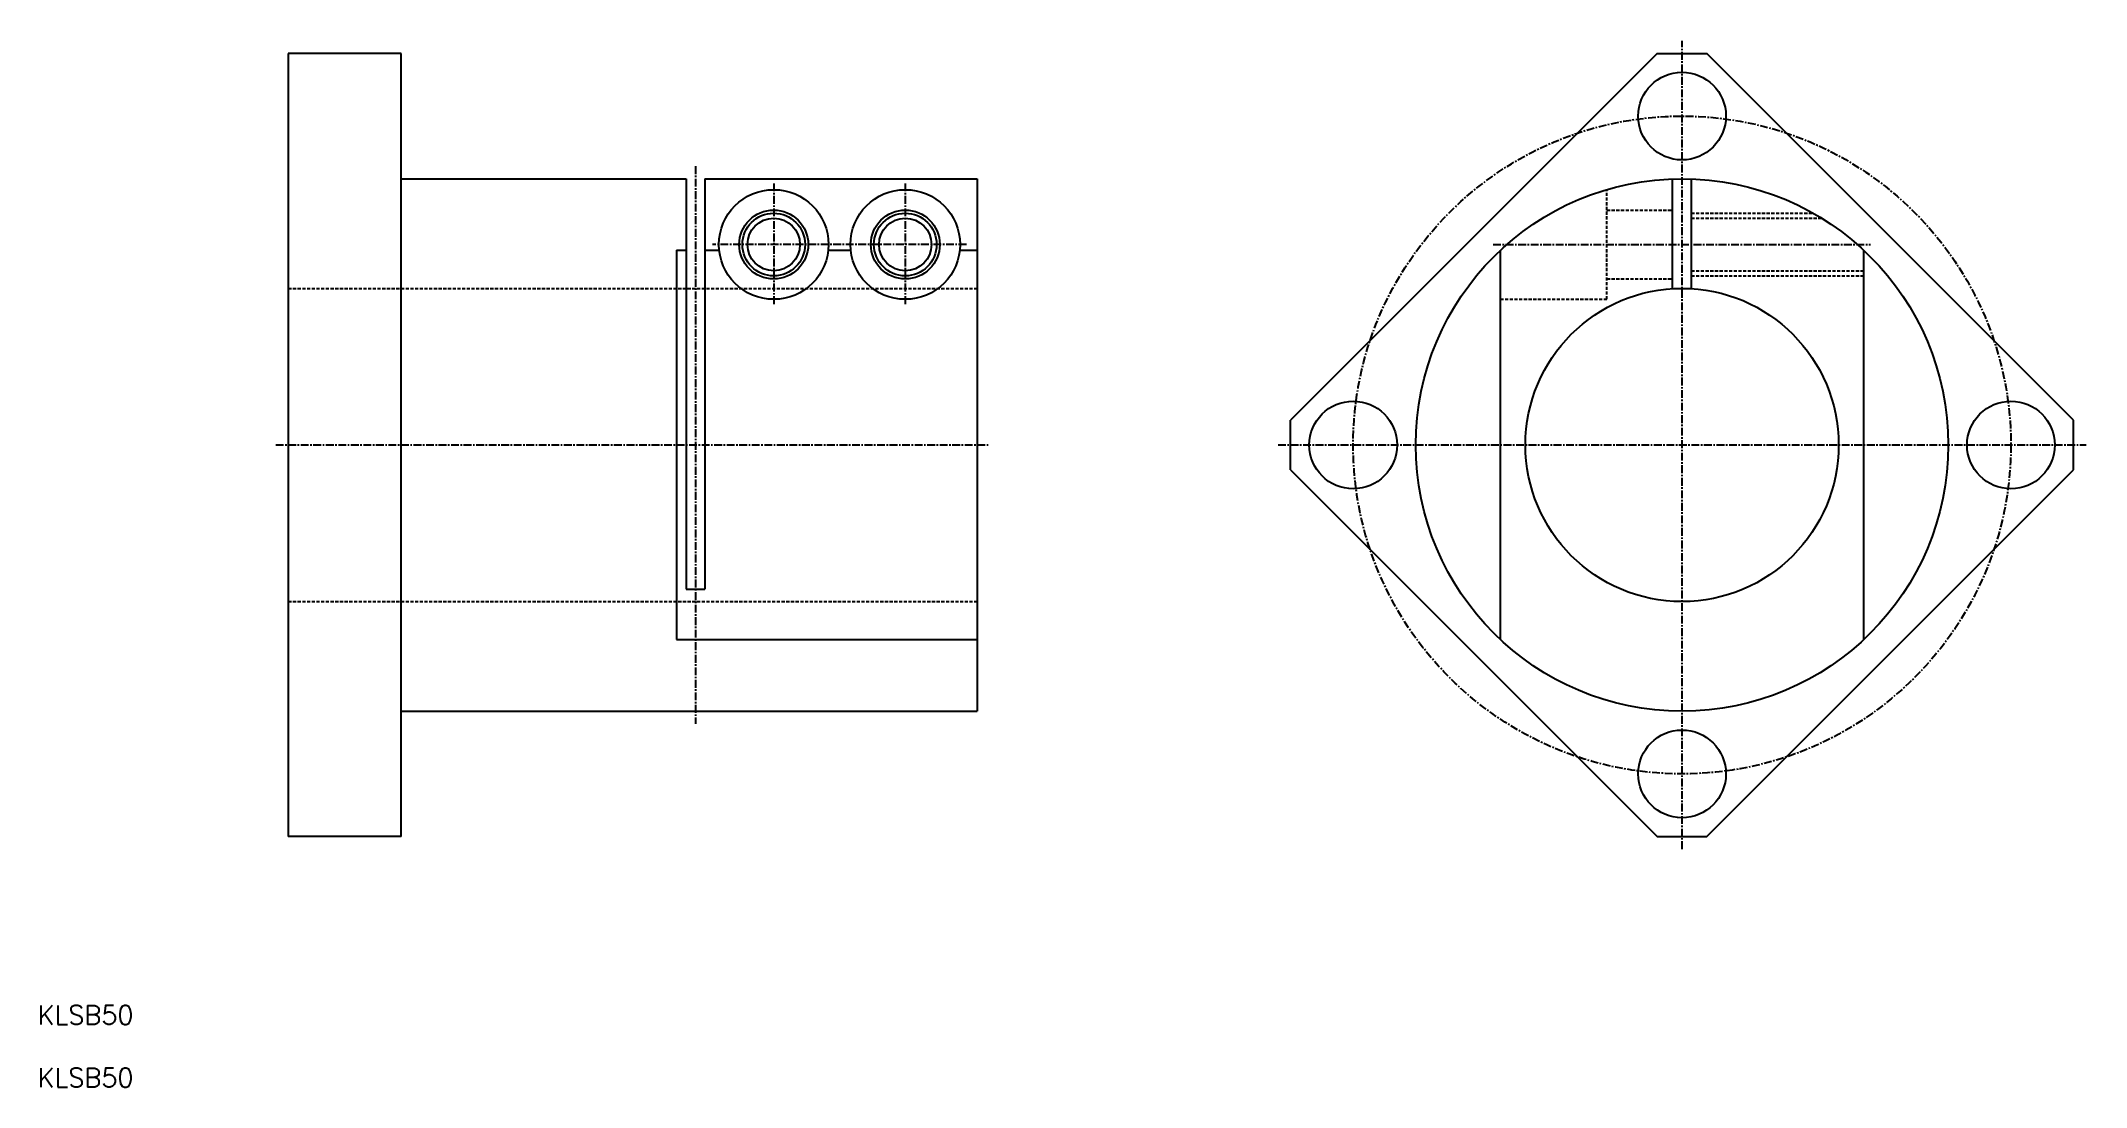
# Model space of a CAD drawing. Extents: x 11 to 337, y 10 to 177.
import ezdxf

# ---------------------------------------------------------------- set-up
doc = ezdxf.new("R2010")
doc.units = 0
doc.linetypes.add('CENTER', pattern=[2, 1.25, -0.25, 0.25, -0.25])
doc.linetypes.add('DASHED', pattern=[0.75, 0.5, -0.25])
doc.layers.get('0').update_dxf_attribs({"linetype": 'CONTINUOUS'})
doc.layers.add('CENTER', color=1, linetype='CENTER')
doc.styles.get("Standard").update_dxf_attribs({"font": 'txt.shx'})

msp = doc.modelspace()

# ---------------------------------------------------------------- linework, layer by layer
at = {"color": 7, "linetype": 'CONTINUOUS'}
for p, q in [((68, 175), (50, 175)), ((50, 175), (50, 50)), ((68, 50), (68, 175)), ((268.53, 175), (276.47, 175)), ((68, 155), (113.5, 155)), ((113.5, 155), (113.5, 89.5)), ((116.5, 155), (116.5, 89.5)), ((116.5, 155), (160, 155)), ((160, 155), (160, 70)), ((271, 137.45), (271, 154.97)), ((274, 137.45), (274, 154.97)), ((112, 143.57), (113.5, 143.57)), ((112, 143.57), (112, 81.43)), ((116.5, 143.57), (118.8, 143.57)), ((136.2, 143.57), (139.8, 143.57)), ((157.2, 143.57), (160, 143.57)), ((243.5, 81.43), (243.5, 143.57)), ((301.5, 81.43), (301.5, 143.57)), ((210, 108.53), (210, 116.47)), ((335, 108.53), (335, 116.47)), ((113.5, 89.5), (116.5, 89.5)), ((112, 81.43), (160, 81.43)), ((68, 70), (160, 70)), ((68, 50), (50, 50)), ((268.53, 50), (276.47, 50))]:
    msp.add_line(p, q, dxfattribs=at)
at = {"color": 3, "linetype": 'DASHED'}
for p, q in [((260.43, 153.25), (260.5, 153.25)), ((260.5, 135.75), (260.5, 153.25)), ((260.5, 150), (271, 150)), ((274, 149.5), (293.41, 149.5)), ((274, 148.69), (294.79, 148.69)), ((50, 137.5), (160, 137.5)), ((260.5, 139), (271, 139)), ((274, 140.31), (301.5, 140.31)), ((274, 139.5), (301.5, 139.5)), ((243.5, 135.75), (260.5, 135.75)), ((50, 87.5), (160, 87.5))]:
    msp.add_line(p, q, dxfattribs=at)
at = {"color": 7, "linetype": 'CONTINUOUS'}
for points in [[(268.53, 175), (210, 116.47)], [(335, 116.47), (276.47, 175)], [(210, 108.53), (268.53, 50)], [(276.47, 50), (335, 108.53)]]:
    msp.add_lwpolyline(points, dxfattribs=at)
for centre, radius in [((272.5, 165), 7), ((272.5, 112.5), 42.5), ((127.5, 144.5), 8.75), ((148.5, 144.5), 8.75), ((127.5, 144.5), 5.5), ((127.5, 144.5), 4.19), ((148.5, 144.5), 5.5), ((148.5, 144.5), 4.19), ((272.5, 112.5), 25), ((220, 112.5), 7), ((325, 112.5), 7), ((272.5, 60), 7)]:
    msp.add_circle(centre, radius, dxfattribs=at)
at = {"color": 3, "linetype": 'CONTINUOUS'}
for centre in [(127.5, 144.5), (148.5, 144.5)]:
    msp.add_circle(centre, 5, dxfattribs=at)
at = {"layer": 'CENTER', "color": 1, "linetype": 'CENTER'}
for p, q in [((272.5, 48), (272.5, 177)), ((115, 157), (115, 68)), ((127.5, 154.25), (127.5, 134.75)), ((148.5, 154.25), (148.5, 134.75)), ((158.25, 144.5), (117.75, 144.5)), ((242.34, 144.5), (302.58, 144.5)), ((48, 112.5), (162, 112.5)), ((208, 112.5), (337, 112.5))]:
    msp.add_line(p, q, dxfattribs=at)
msp.add_circle((272.5, 112.5), 52.5, dxfattribs=at)

# ---------------------------------------------------------------- texts
at = {"color": 7, "linetype": 'CONTINUOUS'}
for p in [(10, 20), (10, 10)]:
    msp.add_text('KLSB50', height=3, dxfattribs=at).set_placement(p)

doc.saveas('drawing.dxf')
